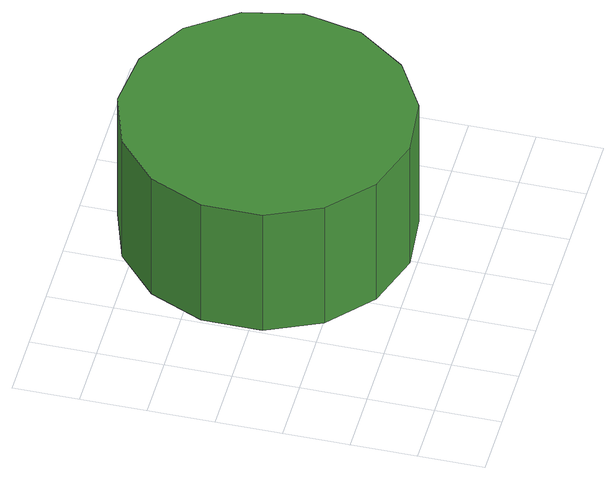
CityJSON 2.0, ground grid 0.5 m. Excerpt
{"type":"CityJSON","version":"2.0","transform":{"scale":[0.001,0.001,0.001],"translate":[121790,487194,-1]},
"CityObjects":{
"tree1":{"type":"SolitaryVegetationObject","attributes":{"function":"something"},"geometry":[{"type":"MultiSurface","lod":"1","boundaries":[[[0,1,2,3,4,5,6,7,8,9,10,11,12,13,14]],[[15,16,17,18,19,20,21,22,23,24,25,26,27,28,29]],[[0,29,28,1]],[[1,28,27,2]],[[2,27,26,3]],[[3,26,25,4]],[[4,25,24,5]],[[5,24,23,6]],[[6,23,22,7]],[[7,22,21,8]],[[8,21,20,9]],[[9,20,19,10]],[[10,19,18,11]],[[11,18,17,12]],[[12,17,16,13]],[[13,16,15,14]],[[14,15,29,0]]]}]}
},
"vertices":[
[2686,1638,1639],[2592,2080,1639],[2326,2446,1639],[1934,2673,1639],[1483,2720,1639],[1053,2580,1639],[717,2277,1639],[533,1864,1639],[533,1411,1639],[717,998,1639],[1053,695,1639],[1483,555,1639],[1934,602,1639],[2326,829,1639],[2592,1195,1639],[2592,1195,522],[2326,829,522],[1934,602,522],[1483,555,522],[1053,695,522],[717,998,522],[533,1411,522],[533,1864,522],[717,2277,522],[1053,2580,522],[1483,2720,522],[1934,2673,522],[2326,2446,522],[2592,2080,522],[2686,1638,522]
]}
